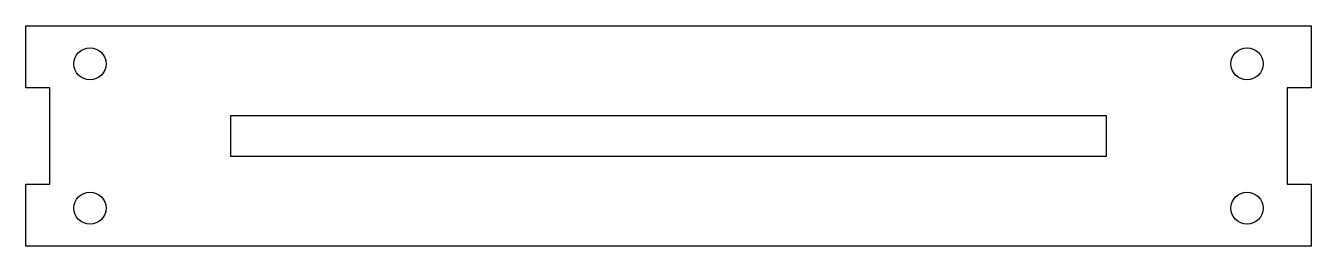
# Model space of a CAD drawing. Header units: millimetres. Extents: x -80 to 80, y -14 to 14.
import ezdxf

# ---------------------------------------------------------------- set-up
doc = ezdxf.new("R2010")
doc.units = ezdxf.units.MM
doc.layers.get('0').update_dxf_attribs({"linetype": 'CONTINUOUS'})

msp = doc.modelspace()

# ---------------------------------------------------------------- linework, layer by layer
for points in [[(77, -6), (80, -6), (80, -13.75), (-80, -13.75), (-80, -6), (-77, -6), (-77, 6), (-80, 6), (-80, 13.75), (80, 13.75), (80, 6), (77, 6)], [(-54.5, -2.5), (54.5, -2.5), (54.5, 2.5), (-54.5, 2.5)]]:
    msp.add_lwpolyline(points, close=True)
for centre in [(-72, 9), (72, 9), (-72, -9), (72, -9)]:
    msp.add_circle(centre, 2)

doc.saveas('drawing.dxf')
